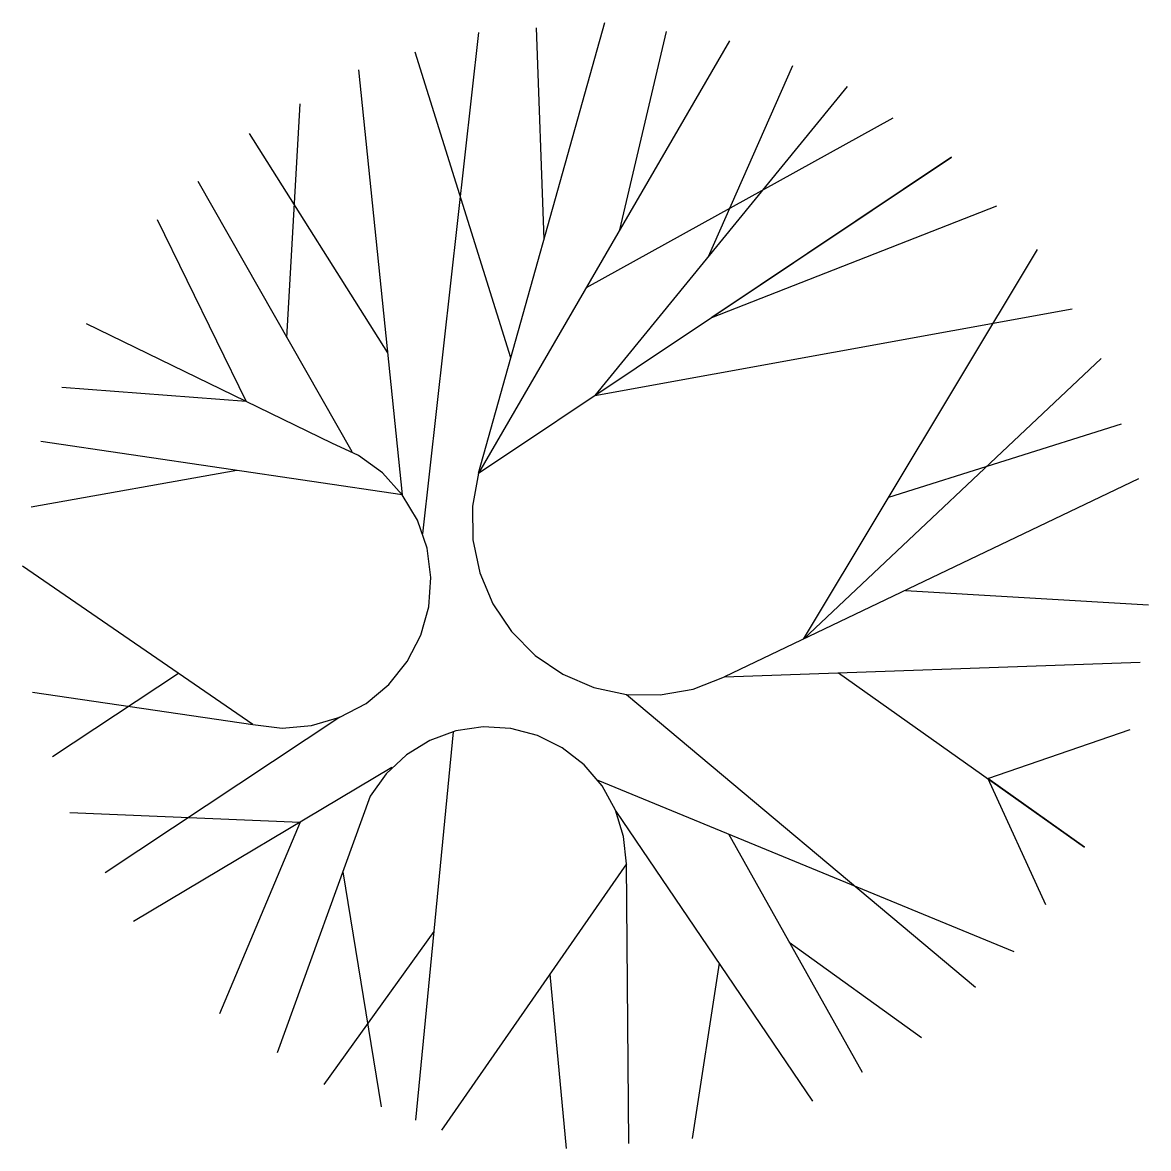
# Model space of a CAD drawing. Extents: x 2458.54 to 2463.53, y 4646.9 to 4651.9.
import ezdxf

# ---------------------------------------------------------------- set-up
doc = ezdxf.new("R2010")
doc.units = 0
doc.header["$LTSCALE"] = 500
doc.layers.get('0').update_dxf_attribs({"linetype": 'CONTINUOUS'})

msp = doc.modelspace()

# ---------------------------------------------------------------- linework, layer by layer
at = {"color": 0}
for p, q in [((2460.5598, 4649.895), (2461.1191, 4651.8952)), ((2460.8502, 4650.9334), (2460.8159, 4651.8714)), ((2461.1862, 4650.9746), (2461.394, 4651.8547)), ((2460.3125, 4649.6257), (2460.561, 4651.8515)), ((2461.673, 4651.8136), (2460.5598, 4649.895)), ((2460.703, 4650.407), (2460.2782, 4651.7632)), ((2460.0266, 4651.6847), (2460.221, 4649.7993)), ((2461.5795, 4650.8569), (2461.9541, 4651.7044)), ((2462.1948, 4651.6108), (2461.0761, 4650.2399)), ((2459.7088, 4650.4979), (2459.7679, 4651.5341)), ((2461.0383, 4650.7197), (2462.3994, 4651.4723)), ((2460.1561, 4650.4291), (2459.5427, 4651.4031)), ((2460.5598, 4649.895), (2462.6584, 4651.297)), ((2462.6584, 4651.297), (2461.5949, 4650.5865)), ((2459.9983, 4649.9895), (2459.3147, 4651.1902)), ((2461.5949, 4650.5865), (2462.8593, 4651.082)), ((2459.1336, 4651.021), (2459.5283, 4650.2127)), ((2462.0017, 4649.1586), (2463.0405, 4650.8879)), ((2461.0761, 4650.2399), (2463.1941, 4650.624)), ((2459.9078, 4650.0281), (2458.8198, 4650.5574)), ((2463.3221, 4650.4041), (2462.0017, 4649.1586)), ((2463.3221, 4650.4041), (2463.3221, 4650.4041)), ((2459.5283, 4650.2127), (2458.7104, 4650.2758)), ((2462.3803, 4649.789), (2463.4127, 4650.1138)), ((2460.221, 4649.7993), (2458.6171, 4650.0356)), ((2459.487, 4649.9074), (2458.5742, 4649.7445)), ((2460.5598, 4649.895), (2460.5598, 4649.895)), ((2463.4889, 4649.8697), (2461.651, 4648.991)), ((2459.5577, 4648.7793), (2458.5355, 4649.4817)), ((2462.4537, 4649.3747), (2463.5326, 4649.3115)), ((2461.651, 4648.991), (2463.495, 4649.0567)), ((2462.1568, 4649.009), (2463.2482, 4648.2359)), ((2459.2278, 4649.006), (2458.6688, 4648.6366)), ((2458.5792, 4648.9236), (2459.5577, 4648.7793)), ((2461.2163, 4648.9135), (2462.7643, 4647.6134)), ((2459.9443, 4648.812), (2458.902, 4648.121)), ((2462.8194, 4648.5396), (2463.451, 4648.7577)), ((2460.447, 4648.7478), (2460.2802, 4647.0243)), ((2460.1745, 4648.5884), (2459.0275, 4647.9053)), ((2461.0894, 4648.5323), (2462.9344, 4647.7723)), ((2462.8194, 4648.5396), (2463.0758, 4647.9812)), ((2463.2482, 4648.2359), (2462.8194, 4648.5396)), ((2460.0784, 4648.4614), (2459.6652, 4647.3233)), ((2458.746, 4648.3892), (2459.7684, 4648.3465)), ((2461.1692, 4648.3945), (2462.0414, 4647.1086)), ((2459.7684, 4648.3465), (2459.4097, 4647.4962)), ((2461.6682, 4648.2939), (2462.262, 4647.2369)), ((2461.2158, 4648.1611), (2460.3951, 4646.9797)), ((2461.2257, 4646.9198), (2461.2158, 4648.1611)), ((2459.9567, 4648.1262), (2460.1279, 4647.0835)), ((2460.3611, 4647.8604), (2459.8733, 4647.1824)), ((2461.9382, 4647.8132), (2462.5253, 4647.3901)), ((2461.6269, 4647.7198), (2461.507, 4646.9418)), ((2460.8758, 4647.6717), (2460.9489, 4646.8981))]:
    msp.add_line(p, q, dxfattribs=at)
for points in [[(2459.5577, 4648.7793), (2459.6879, 4648.7639), (2459.8185, 4648.7749), (2459.9443, 4648.8119), (2460.06, 4648.8735), (2460.1611, 4648.957), (2460.2432, 4649.0591), (2460.3033, 4649.1757), (2460.3386, 4649.3019), (2460.3479, 4649.4327), (2460.3308, 4649.5626), (2460.2879, 4649.6865), (2460.221, 4649.7993), (2460.1329, 4649.8963), (2460.027, 4649.9736), (2459.9078, 4650.0281)], [(2460.5598, 4649.895), (2460.5328, 4649.7484), (2460.5344, 4649.5994), (2460.5645, 4649.4535), (2460.6221, 4649.316), (2460.705, 4649.1921), (2460.81, 4649.0864), (2460.9334, 4649.0029), (2461.0706, 4648.9445), (2461.2163, 4648.9135), (2461.3653, 4648.911), (2461.5121, 4648.9372), (2461.651, 4648.991)], [(2461.2158, 4648.1611), (2461.2034, 4648.2831), (2461.1668, 4648.4002), (2461.1075, 4648.5075), (2461.0278, 4648.6008), (2460.9311, 4648.6761), (2460.8212, 4648.7306), (2460.7027, 4648.7619), (2460.5802, 4648.7688), (2460.4589, 4648.751), (2460.3436, 4648.7092), (2460.239, 4648.6451), (2460.1494, 4648.5614), (2460.0784, 4648.4614)]]:
    msp.add_lwpolyline(points, dxfattribs=at)

doc.saveas('drawing.dxf')
